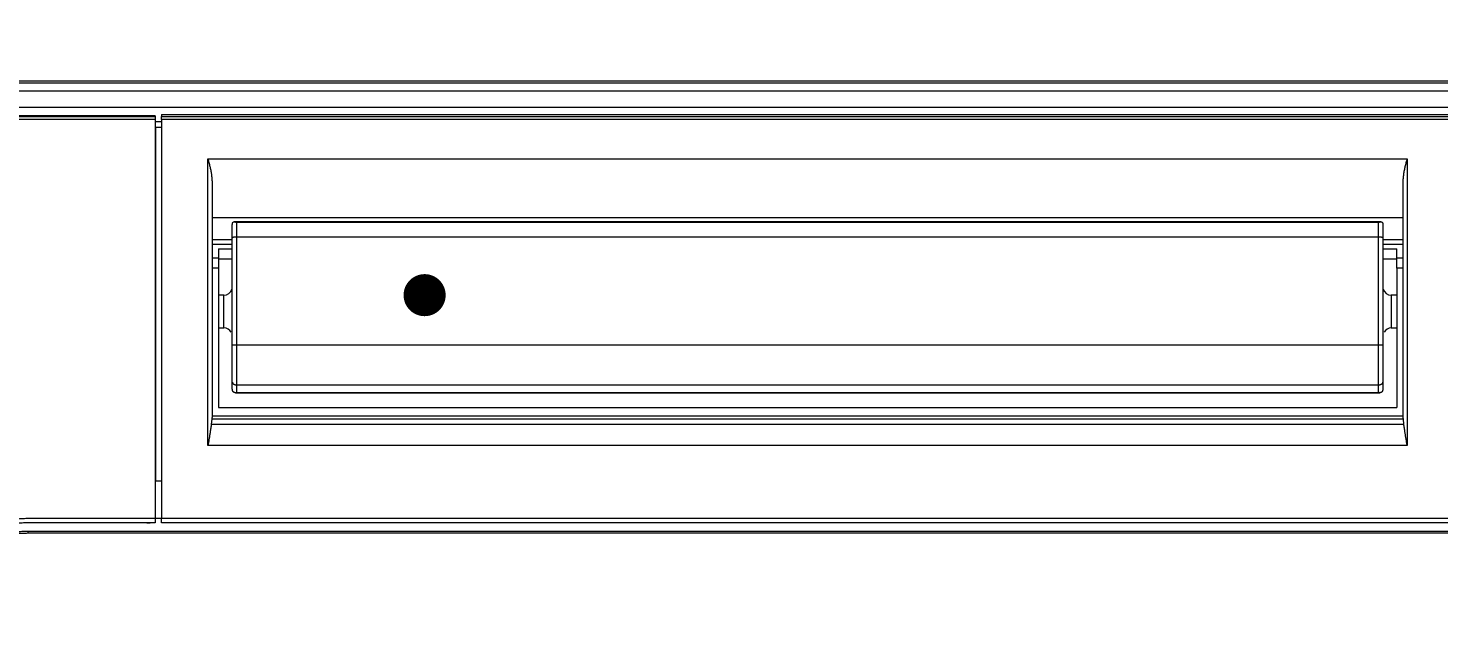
# Model space of a CAD drawing. Header units: metres. Extents: x -101133.8 to -101066.7, y -24899.3 to -24824.7.
# Drawn here: x -101102.9863 to -101102.6511, y -24837.0368 to -24836.8948 of the extents above; entities that cross this region are included whole.
import ezdxf

# ---------------------------------------------------------------- set-up
doc = ezdxf.new("R2010")
doc.units = ezdxf.units.M
doc.header["$LTSCALE"] = 0.2
doc.header["$PDSIZE"] = -5
doc.layers.add('CMT-COTATION DIVERS', color=1, linetype='Continuous')
doc.layers.add('CMT-CVC-MATERIEL', color=30, linetype='Continuous')
doc.styles.get("Standard").update_dxf_attribs({"font": 'arial.ttf'})
doc.dimstyles.get("Standard").update_dxf_attribs({"dimtxt": 0.18, "dimasz": 0.18, "dimexe": 0.18, "dimexo": 0.0625, "dimgap": 0.09, "dimtad": 0, "dimtih": 1, "dimtoh": 1, "dimdec": 4, "dimzin": 0, "dimdsep": 46, "dimtxsty": 'Standard', "dimcen": 0.09, "dimadec": 0, "dimazin": 0, "dimtfac": 1, "dimtdec": 4, "dimtofl": 0, "dimtmove": 0, "dimatfit": 3, "dimfxl": 1, "dimtolj": 1, "dimtzin": 0, "dimarcsym": 0})

# ---------------------------------------------------------------- blocks, each defined once
blk = doc.blocks.new('Cassette 600x600')
at = {"linetype": 'Continuous', "lineweight": 13}
for p, q in [((-19979.9, 413.01), (-19979.9, 549.89)), ((-19979.18, 549.89), (-19979.18, 413.01)), ((-19979.03, 413.01), (-19979.03, 551.21)), ((-19976.97, 551.21), (-19976.97, -35.19)), ((-19973.14, -35.19), (-19973.14, 551.21)), ((-19971.13, 551.21), (-19971.13, -35.19)), ((-19970.73, 551.21), (-19970.73, -35.19)), ((-20078.23, 443.21), (-20077.73, 443.21)), ((-20078.23, 72.81), (-20078.23, 443.21)), ((-20077.73, 443.21), (-20077.73, 72.81)), ((-20075.73, 422.21), (-20075.73, 443.21)), ((-20074.73, 413.01), (-20074.73, 443.21)), ((-20075.73, 413.01), (-20075.73, 422.21)), ((-20075.73, 415.01), (-20075.73, 414.23)), ((-20074.73, 413.01), (-20075.73, 413.01)), ((-19979.9, 413.01), (-20074.73, 413.01)), ((-20074.73, 411.51), (-20074.73, 413.01)), ((-20065.73, 412.91), (-19981.73, 412.91)), ((-20065.73, 412.91), (-20065.73, 411.51)), ((-19981.73, 413.01), (-19981.73, 412.91)), ((-19981.73, 412.91), (-19981.73, 411.51)), ((-19980.43, 411.51), (-19980.43, 413.01)), ((-19979.18, 413.01), (-19979.9, 413.01)), ((-19979.03, 413.01), (-19979.18, 413.01)), ((-20075.73, 411.51), (-20074.73, 411.51)), ((-20075.73, 104.51), (-20075.73, 411.51)), ((-20074.73, 104.51), (-20074.73, 411.51)), ((-19979.9, 411.51), (-20074.73, 411.51)), ((-19979.9, 104.51), (-19979.9, 411.51)), ((-19979.9, 411.51), (-19979.18, 411.51)), ((-19979.18, 411.51), (-19979.18, 104.51)), ((-19978.72, 411.51), (-19979.18, 411.51)), ((-19978.72, 411.51), (-19978.72, 104.51)), ((-20057.38, 400.51), (-19989.24, 400.51)), ((-20057.38, 115.51), (-20057.38, 400.51)), ((-20052.26, 399.7), (-20052.26, 116.31)), ((-20051.11, 399.59), (-20052.26, 399.7)), ((-20051.11, 116.42), (-20051.11, 399.59)), ((-19994.83, 399.51), (-20050.47, 399.51)), ((-20050.33, 399.51), (-20050.33, 116.51)), ((-20015.19, 398.01), (-20015.19, 399.51)), ((-20012.73, 399.51), (-20012.73, 398.01)), ((-20009.63, 394.71), (-20009.63, 399.51)), ((-20008.47, 394.71), (-20008.47, 399.51)), ((-20003.29, 116.51), (-20003.29, 399.51)), ((-19989.24, 400.51), (-19989.24, 115.51)), ((-20015.19, 398.01), (-20048.33, 398.01)), ((-20048.33, 398.01), (-20048.33, 118.01)), ((-20029.43, 398.01), (-20029.43, 396.71)), ((-20029.43, 396.71), (-20021.63, 396.71)), ((-20021.63, 396.71), (-20021.63, 398.01)), ((-20012.73, 398.01), (-20015.19, 398.01)), ((-20013.03, 398.01), (-20013.03, 394.71)), ((-20010.61, 398.01), (-20012.73, 398.01)), ((-20010.61, 398.01), (-20010.61, 394.71)), ((-20044.82, 393.97), (-20044.82, 122.04)), ((-20042.93, 393.71), (-20044.78, 393.71)), ((-20044.78, 393.71), (-20044.78, 122.31)), ((-20044.11, 394.7), (-20043.93, 394.71)), ((-20043.93, 394.71), (-20042.33, 394.71)), ((-20042.93, 393.71), (-20042.93, 122.31)), ((-20033.43, 393.71), (-20042.93, 393.71)), ((-20042.33, 394.71), (-20033.4, 394.71)), ((-20033.43, 393.71), (-20033.43, 122.31)), ((-20007.73, 393.71), (-20033.43, 393.71)), ((-20033.4, 394.71), (-20008.02, 394.71)), ((-20008.02, 394.71), (-20004.88, 394.71)), ((-20007.73, 393.71), (-20007.73, 122.31)), ((-20004.35, 393.71), (-20007.73, 393.71)), ((-20004.88, 394.71), (-20004.66, 394.69)), ((-20004.35, 122.31), (-20004.35, 393.71)), ((-20004.19, 121.78), (-20004.19, 394.23)), ((-20044.78, 122.31), (-20042.93, 122.31)), ((-20043.93, 121.31), (-20044.11, 121.31)), ((-20042.33, 121.31), (-20043.93, 121.31)), ((-20042.93, 122.31), (-20033.43, 122.31)), ((-20033.4, 121.31), (-20042.33, 121.31)), ((-20033.43, 122.31), (-20007.73, 122.31)), ((-20008.02, 121.31), (-20033.4, 121.31)), ((-20013.03, 121.31), (-20013.03, 118.01)), ((-20010.61, 121.31), (-20010.61, 118.01)), ((-20009.63, 116.51), (-20009.63, 121.31)), ((-20008.47, 116.51), (-20008.47, 121.31)), ((-20004.88, 121.31), (-20008.02, 121.31)), ((-20007.73, 122.31), (-20004.35, 122.31)), ((-20004.66, 121.32), (-20004.88, 121.31)), ((-20015.19, 118.01), (-20048.33, 118.01)), ((-20029.43, 119.31), (-20029.43, 118.01)), ((-20021.63, 119.31), (-20029.43, 119.31)), ((-20021.63, 118.01), (-20021.63, 119.31)), ((-20015.19, 118.01), (-20012.73, 118.01)), ((-20015.19, 116.51), (-20015.19, 118.01)), ((-20012.73, 118.01), (-20012.73, 116.51)), ((-20012.73, 118.01), (-20010.61, 118.01)), ((-19989.24, 115.51), (-20057.38, 115.51)), ((-20052.26, 116.31), (-20051.11, 116.42)), ((-20050.47, 116.51), (-19994.83, 116.51))]:
    blk.add_line(p, q, dxfattribs=at)
at = {"linetype": 'Continuous', "const_width": 5}
blk.add_lwpolyline([(-20024.13, 349.01, 1), (-20019.13, 349.01, 1)], format="xyb", close=True, dxfattribs=at)
at = {"linetype": 'Continuous', "lineweight": 13}
for centre, radius, start, end in [((-20031.43, 396.71), 2, 300.8445, 0), ((-20019.63, 396.71), 2, 180, 253.2061), ((-20026.04, 393.95), 7.4, 174.1787, 181.9347), ((-20025.17, 122.06), 8.27, 178.2687, 185.2085), ((-20031.43, 119.31), 2, 0, 59.2042), ((-20019.63, 119.31), 2, 106.6773, 180)]:
    blk.add_arc(centre, radius, start, end, dxfattribs=at)
for points, knots in [([(-20074.73, 443.21), (-20074.74, 443.6), (-20074.76, 444), (-20074.77, 444.4), (-20074.79, 444.8), (-20074.81, 445.21), (-20074.83, 445.6), (-20074.85, 446), (-20074.88, 446.39), (-20074.92, 446.8), (-20074.95, 447.2), (-20075, 447.61), (-20075.05, 447.99), (-20075.1, 448.36), (-20075.15, 448.7), (-20075.22, 449.05), (-20075.28, 449.4), (-20075.35, 449.76), (-20075.43, 450.11), (-20075.51, 450.46), (-20075.6, 450.8), (-20075.7, 451.15), (-20075.8, 451.5), (-20075.91, 451.86), (-20076.02, 452.18), (-20076.13, 452.51), (-20076.24, 452.81), (-20076.36, 453.12), (-20076.48, 453.42), (-20076.6, 453.73), (-20076.74, 454.03), (-20076.88, 454.33), (-20077.02, 454.63), (-20077.17, 454.92), (-20077.33, 455.22), (-20077.49, 455.51), (-20077.66, 455.79), (-20077.82, 456.06), (-20077.99, 456.32), (-20078.17, 456.58), (-20078.34, 456.84), (-20078.53, 457.1), (-20078.72, 457.34), (-20078.92, 457.59), (-20079.12, 457.84), (-20079.33, 458.07), (-20079.53, 458.31), (-20079.75, 458.54), (-20079.97, 458.76), (-20080.2, 458.99), (-20080.43, 459.2), (-20080.66, 459.41), (-20080.9, 459.62), (-20081.14, 459.82), (-20081.39, 460.01), (-20081.64, 460.21), (-20081.9, 460.39), (-20082.15, 460.57), (-20082.41, 460.75), (-20082.67, 460.91), (-20082.95, 461.08), (-20083.23, 461.24), (-20083.52, 461.41), (-20083.81, 461.56), (-20084.11, 461.72), (-20084.4, 461.86), (-20084.71, 461.99), (-20085.01, 462.13), (-20085.31, 462.26), (-20085.62, 462.38), (-20085.92, 462.5), (-20086.22, 462.61), (-20086.55, 462.72), (-20086.88, 462.83), (-20087.23, 462.94), (-20087.58, 463.03), (-20087.93, 463.13), (-20088.28, 463.22), (-20088.63, 463.3), (-20088.98, 463.38), (-20089.33, 463.45), (-20089.68, 463.52), (-20090.03, 463.58), (-20090.37, 463.64), (-20090.75, 463.69), (-20091.12, 463.74), (-20091.53, 463.78), (-20091.94, 463.82), (-20092.34, 463.85), (-20092.73, 463.88), (-20093.13, 463.91), (-20093.53, 463.93), (-20093.93, 463.95), (-20094.33, 463.96), (-20094.73, 463.98), (-20095.13, 463.99), (-20095.53, 464.01)], [0, 0, 0, 0, 1, 1, 1, 2, 2, 2, 3, 3, 3, 4, 4, 4, 5, 5, 5, 6, 6, 6, 7, 7, 7, 8, 8, 8, 9, 9, 9, 10, 10, 10, 11, 11, 11, 12, 12, 12, 13, 13, 13, 14, 14, 14, 15, 15, 15, 16, 16, 16, 17, 17, 17, 18, 18, 18, 19, 19, 19, 20, 20, 20, 21, 21, 21, 22, 22, 22, 23, 23, 23, 24, 24, 24, 25, 25, 25, 26, 26, 26, 27, 27, 27, 28, 28, 28, 29, 29, 29, 30, 30, 30, 31, 31, 31, 32, 32, 32, 32]), ([(-20075.73, 443.21), (-20075.74, 443.59), (-20075.76, 443.97), (-20075.77, 444.36), (-20075.79, 444.74), (-20075.8, 445.13), (-20075.82, 445.51), (-20075.85, 445.89), (-20075.87, 446.28), (-20075.91, 446.66), (-20075.94, 447.04), (-20075.98, 447.42), (-20076.03, 447.81), (-20076.08, 448.19), (-20076.15, 448.58), (-20076.22, 448.98), (-20076.29, 449.37), (-20076.38, 449.76), (-20076.47, 450.14), (-20076.56, 450.51), (-20076.66, 450.88), (-20076.78, 451.28), (-20076.9, 451.68), (-20077.05, 452.1), (-20077.15, 452.4), (-20077.24, 452.64), (-20077.31, 452.81), (-20077.38, 452.99), (-20077.46, 453.17), (-20077.54, 453.37), (-20077.63, 453.57), (-20077.72, 453.76), (-20077.8, 453.95), (-20077.9, 454.14), (-20077.99, 454.32), (-20078.08, 454.51), (-20078.19, 454.7), (-20078.29, 454.88), (-20078.39, 455.07), (-20078.5, 455.25), (-20078.62, 455.44), (-20078.73, 455.62), (-20078.85, 455.8), (-20078.97, 455.98), (-20079.09, 456.16), (-20079.21, 456.33), (-20079.34, 456.51), (-20079.47, 456.68), (-20079.6, 456.85), (-20079.73, 457.01), (-20079.87, 457.17), (-20080, 457.33), (-20080.14, 457.49), (-20080.28, 457.64), (-20080.43, 457.8), (-20080.57, 457.95), (-20080.72, 458.1), (-20080.87, 458.24), (-20081.02, 458.39), (-20081.17, 458.53), (-20081.34, 458.67), (-20081.5, 458.81), (-20081.66, 458.95), (-20081.83, 459.09), (-20082, 459.22), (-20082.18, 459.36), (-20082.35, 459.48), (-20082.53, 459.61), (-20082.71, 459.74), (-20082.89, 459.86), (-20083.06, 459.97), (-20083.24, 460.08), (-20083.44, 460.2), (-20083.63, 460.32), (-20083.86, 460.45), (-20084.07, 460.57), (-20084.29, 460.69), (-20084.51, 460.8), (-20084.73, 460.9), (-20084.95, 461.01), (-20085.17, 461.11), (-20085.4, 461.21), (-20085.62, 461.31), (-20085.85, 461.4), (-20086.08, 461.49), (-20086.31, 461.58), (-20086.55, 461.66), (-20086.79, 461.74), (-20087.03, 461.82), (-20087.27, 461.9), (-20087.51, 461.97), (-20087.76, 462.04), (-20088, 462.11), (-20088.24, 462.17), (-20088.49, 462.23), (-20088.72, 462.29), (-20088.98, 462.35), (-20089.24, 462.41), (-20089.51, 462.46), (-20089.78, 462.52), (-20090.05, 462.57), (-20090.32, 462.61), (-20090.59, 462.65), (-20090.86, 462.7), (-20091.13, 462.73), (-20091.4, 462.77), (-20091.67, 462.8), (-20091.94, 462.83), (-20092.22, 462.85), (-20092.49, 462.88), (-20092.77, 462.9), (-20093.04, 462.92), (-20093.32, 462.93), (-20093.59, 462.95), (-20093.87, 462.96), (-20094.15, 462.97), (-20094.42, 462.98), (-20094.7, 462.98), (-20094.98, 462.99), (-20095.25, 463), (-20095.53, 463.01)], [0, 0, 0, 0, 1, 1, 1, 2, 2, 2, 3, 3, 3, 4, 4, 4, 5, 5, 5, 6, 6, 6, 7, 7, 7, 8, 8, 8, 9, 9, 9, 10, 10, 10, 11, 11, 11, 12, 12, 12, 13, 13, 13, 14, 14, 14, 15, 15, 15, 16, 16, 16, 17, 17, 17, 18, 18, 18, 19, 19, 19, 20, 20, 20, 21, 21, 21, 22, 22, 22, 23, 23, 23, 24, 24, 24, 25, 25, 25, 26, 26, 26, 27, 27, 27, 28, 28, 28, 29, 29, 29, 30, 30, 30, 31, 31, 31, 32, 32, 32, 33, 33, 33, 34, 34, 34, 35, 35, 35, 36, 36, 36, 37, 37, 37, 38, 38, 38, 39, 39, 39, 40, 40, 40, 40]), ([(-20095.53, 461.01), (-20095.21, 461), (-20094.88, 461), (-20094.56, 460.99), (-20094.23, 460.98), (-20093.91, 460.97), (-20093.59, 460.95), (-20093.26, 460.93), (-20092.94, 460.91), (-20092.62, 460.88), (-20092.29, 460.85), (-20091.97, 460.82), (-20091.65, 460.78), (-20091.32, 460.74), (-20090.99, 460.69), (-20090.67, 460.64), (-20090.34, 460.58), (-20090.01, 460.52), (-20089.69, 460.46), (-20089.37, 460.39), (-20089.06, 460.32), (-20088.72, 460.23), (-20088.39, 460.14), (-20088.03, 460.04), (-20087.77, 459.96), (-20087.55, 459.89), (-20087.4, 459.84), (-20087.24, 459.78), (-20087.07, 459.72), (-20086.89, 459.66), (-20086.71, 459.59), (-20086.54, 459.52), (-20086.37, 459.45), (-20086.2, 459.37), (-20086.03, 459.3), (-20085.86, 459.22), (-20085.69, 459.14), (-20085.52, 459.06), (-20085.34, 458.98), (-20085.17, 458.89), (-20085, 458.8), (-20084.84, 458.71), (-20084.67, 458.61), (-20084.51, 458.52), (-20084.35, 458.42), (-20084.18, 458.31), (-20084.02, 458.21), (-20083.86, 458.11), (-20083.71, 458), (-20083.55, 457.89), (-20083.4, 457.78), (-20083.25, 457.66), (-20083.11, 457.55), (-20082.96, 457.43), (-20082.82, 457.31), (-20082.67, 457.18), (-20082.53, 457.06), (-20082.39, 456.93), (-20082.26, 456.8), (-20082.12, 456.67), (-20081.99, 456.53), (-20081.86, 456.4), (-20081.72, 456.25), (-20081.59, 456.11), (-20081.46, 455.96), (-20081.34, 455.81), (-20081.21, 455.66), (-20081.09, 455.51), (-20080.97, 455.35), (-20080.86, 455.19), (-20080.74, 455.04), (-20080.63, 454.88), (-20080.52, 454.71), (-20080.41, 454.54), (-20080.3, 454.36), (-20080.2, 454.19), (-20080.09, 454.01), (-20079.99, 453.83), (-20079.89, 453.64), (-20079.79, 453.46), (-20079.7, 453.28), (-20079.61, 453.09), (-20079.52, 452.91), (-20079.44, 452.72), (-20079.35, 452.53), (-20079.27, 452.33), (-20079.19, 452.14), (-20079.12, 451.94), (-20079.04, 451.74), (-20078.97, 451.53), (-20078.9, 451.34), (-20078.83, 451.14), (-20078.77, 450.94), (-20078.7, 450.73), (-20078.64, 450.51), (-20078.57, 450.28), (-20078.53, 450.12), (-20078.5, 450.01), (-20078.48, 449.93), (-20078.46, 449.84), (-20078.44, 449.75), (-20078.42, 449.66), (-20078.39, 449.57), (-20078.37, 449.47), (-20078.35, 449.38), (-20078.33, 449.29), (-20078.31, 449.2), (-20078.29, 449.12), (-20078.27, 449.01), (-20078.21, 448.73), (-20078.13, 448.3), (-20078.07, 447.9), (-20078, 447.49), (-20077.96, 447.13), (-20077.91, 446.77), (-20077.87, 446.4), (-20077.84, 446.04), (-20077.81, 445.63), (-20077.78, 445.23), (-20077.76, 444.79), (-20077.75, 444.5), (-20077.75, 444.37), (-20077.75, 444.28), (-20077.74, 444.18), (-20077.74, 444.07), (-20077.74, 443.96), (-20077.74, 443.85), (-20077.74, 443.74), (-20077.73, 443.64), (-20077.73, 443.53), (-20077.73, 443.42), (-20077.73, 443.31), (-20077.73, 443.21)], [0, 0, 0, 0, 1, 1, 1, 2, 2, 2, 3, 3, 3, 4, 4, 4, 5, 5, 5, 6, 6, 6, 7, 7, 7, 8, 8, 8, 9, 9, 9, 10, 10, 10, 11, 11, 11, 12, 12, 12, 13, 13, 13, 14, 14, 14, 15, 15, 15, 16, 16, 16, 17, 17, 17, 18, 18, 18, 19, 19, 19, 20, 20, 20, 21, 21, 21, 22, 22, 22, 23, 23, 23, 24, 24, 24, 25, 25, 25, 26, 26, 26, 27, 27, 27, 28, 28, 28, 29, 29, 29, 30, 30, 30, 31, 31, 31, 32, 32, 32, 33, 33, 33, 34, 34, 34, 35, 35, 35, 36, 36, 36, 37, 37, 37, 38, 38, 38, 39, 39, 39, 40, 40, 40, 41, 41, 41, 42, 42, 42, 43, 43, 43, 44, 44, 44, 44]), ([(-20078.23, 443.21), (-20078.24, 443.49), (-20078.24, 443.78), (-20078.25, 444.06), (-20078.26, 444.35), (-20078.27, 444.63), (-20078.28, 444.92), (-20078.3, 445.2), (-20078.31, 445.49), (-20078.33, 445.77), (-20078.35, 446.06), (-20078.37, 446.34), (-20078.4, 446.62), (-20078.43, 446.91), (-20078.47, 447.19), (-20078.51, 447.47), (-20078.55, 447.76), (-20078.59, 448.04), (-20078.64, 448.32), (-20078.69, 448.6), (-20078.75, 448.87), (-20078.81, 449.16), (-20078.88, 449.45), (-20078.95, 449.75), (-20079.01, 449.99), (-20079.08, 450.22), (-20079.12, 450.39), (-20079.18, 450.57), (-20079.24, 450.76), (-20079.3, 450.96), (-20079.37, 451.15), (-20079.43, 451.35), (-20079.5, 451.54), (-20079.57, 451.73), (-20079.64, 451.92), (-20079.72, 452.1), (-20079.8, 452.29), (-20079.88, 452.48), (-20079.96, 452.66), (-20080.05, 452.85), (-20080.14, 453.03), (-20080.23, 453.21), (-20080.32, 453.39), (-20080.42, 453.57), (-20080.51, 453.74), (-20080.62, 453.92), (-20080.72, 454.1), (-20080.84, 454.27), (-20080.94, 454.44), (-20081.05, 454.6), (-20081.15, 454.74), (-20081.26, 454.89), (-20081.36, 455.04), (-20081.48, 455.18), (-20081.59, 455.33), (-20081.71, 455.47), (-20081.83, 455.61), (-20081.95, 455.75), (-20082.07, 455.89), (-20082.19, 456.02), (-20082.32, 456.15), (-20082.45, 456.29), (-20082.58, 456.42), (-20082.71, 456.54), (-20082.85, 456.67), (-20082.99, 456.79), (-20083.13, 456.91), (-20083.27, 457.03), (-20083.41, 457.15), (-20083.55, 457.26), (-20083.7, 457.37), (-20083.85, 457.48), (-20084, 457.59), (-20084.15, 457.69), (-20084.3, 457.79), (-20084.45, 457.89), (-20084.6, 457.99), (-20084.76, 458.08), (-20084.92, 458.18), (-20085.07, 458.27), (-20085.23, 458.35), (-20085.4, 458.44), (-20085.56, 458.52), (-20085.72, 458.6), (-20085.88, 458.68), (-20086.05, 458.76), (-20086.22, 458.84), (-20086.38, 458.91), (-20086.55, 458.98), (-20086.72, 459.05), (-20086.89, 459.12), (-20087.06, 459.18), (-20087.24, 459.25), (-20087.4, 459.31), (-20087.56, 459.36), (-20087.71, 459.41), (-20087.92, 459.48), (-20088.17, 459.56), (-20088.52, 459.66), (-20088.84, 459.75), (-20089.17, 459.84), (-20089.47, 459.91), (-20089.78, 459.97), (-20090.09, 460.04), (-20090.41, 460.1), (-20090.73, 460.15), (-20091.04, 460.2), (-20091.36, 460.24), (-20091.68, 460.28), (-20092, 460.32), (-20092.32, 460.35), (-20092.64, 460.37), (-20092.96, 460.4), (-20093.28, 460.42), (-20093.6, 460.44), (-20093.92, 460.45), (-20094.24, 460.46), (-20094.57, 460.48), (-20094.89, 460.49), (-20095.21, 460.5), (-20095.53, 460.51)], [0, 0, 0, 0, 1, 1, 1, 2, 2, 2, 3, 3, 3, 4, 4, 4, 5, 5, 5, 6, 6, 6, 7, 7, 7, 8, 8, 8, 9, 9, 9, 10, 10, 10, 11, 11, 11, 12, 12, 12, 13, 13, 13, 14, 14, 14, 15, 15, 15, 16, 16, 16, 17, 17, 17, 18, 18, 18, 19, 19, 19, 20, 20, 20, 21, 21, 21, 22, 22, 22, 23, 23, 23, 24, 24, 24, 25, 25, 25, 26, 26, 26, 27, 27, 27, 28, 28, 28, 29, 29, 29, 30, 30, 30, 31, 31, 31, 32, 32, 32, 33, 33, 33, 34, 34, 34, 35, 35, 35, 36, 36, 36, 37, 37, 37, 38, 38, 38, 39, 39, 39, 40, 40, 40, 40]), ([(-20052.26, 399.7), (-20052.42, 399.72), (-20052.58, 399.74), (-20052.74, 399.76), (-20052.9, 399.79), (-20053.06, 399.81), (-20053.23, 399.83), (-20053.39, 399.85), (-20053.56, 399.88), (-20053.72, 399.9), (-20053.87, 399.92), (-20054, 399.94), (-20054.2, 399.97), (-20054.42, 400), (-20054.71, 400.05), (-20054.99, 400.09), (-20055.26, 400.14), (-20055.52, 400.18), (-20055.77, 400.22), (-20056.03, 400.27), (-20056.27, 400.31), (-20056.56, 400.36), (-20056.85, 400.41), (-20057.17, 400.47), (-20057.35, 400.5), (-20057.35, 400.5), (-20057.36, 400.5), (-20057.36, 400.5), (-20057.36, 400.5), (-20057.36, 400.5), (-20057.37, 400.5), (-20057.37, 400.5), (-20057.37, 400.5), (-20057.38, 400.5), (-20057.38, 400.5), (-20057.38, 400.5), (-20057.38, 400.51)], [0, 0, 0, 0, 1, 1, 1, 2, 2, 2, 3, 3, 3, 4, 4, 4, 5, 5, 5, 6, 6, 6, 7, 7, 7, 8, 8, 8, 9, 9, 9, 10, 10, 10, 11, 11, 11, 12, 12, 12, 12]), ([(-20050.47, 399.51), (-20050.49, 399.51), (-20050.51, 399.51), (-20050.52, 399.51), (-20050.54, 399.51), (-20050.56, 399.51), (-20050.57, 399.52), (-20050.59, 399.52), (-20050.61, 399.52), (-20050.63, 399.52), (-20050.65, 399.53), (-20050.67, 399.53), (-20050.69, 399.53), (-20050.71, 399.54), (-20050.73, 399.54), (-20050.75, 399.54), (-20050.77, 399.55), (-20050.79, 399.55), (-20050.81, 399.56), (-20050.84, 399.56), (-20050.86, 399.56), (-20050.89, 399.57), (-20050.91, 399.57), (-20050.94, 399.58), (-20050.96, 399.58), (-20050.97, 399.58), (-20050.98, 399.58), (-20051, 399.58), (-20051.01, 399.58), (-20051.02, 399.58), (-20051.03, 399.59), (-20051.05, 399.59), (-20051.06, 399.59), (-20051.07, 399.59), (-20051.08, 399.59), (-20051.09, 399.59), (-20051.11, 399.59)], [0, 0, 0, 0, 1, 1, 1, 2, 2, 2, 3, 3, 3, 4, 4, 4, 5, 5, 5, 6, 6, 6, 7, 7, 7, 8, 8, 8, 9, 9, 9, 10, 10, 10, 11, 11, 11, 12, 12, 12, 12]), ([(-19989.24, 400.51), (-19989.25, 400.5), (-19989.25, 400.5), (-19989.25, 400.5), (-19989.25, 400.5), (-19989.25, 400.5), (-19989.26, 400.5), (-19989.26, 400.5), (-19989.26, 400.5), (-19989.26, 400.5), (-19989.26, 400.5), (-19989.26, 400.5), (-19989.27, 400.5), (-19989.46, 400.45), (-19989.82, 400.35), (-19990.14, 400.27), (-19990.46, 400.19), (-19990.74, 400.12), (-19991.02, 400.05), (-19991.31, 399.98), (-19991.6, 399.91), (-19991.92, 399.85), (-19992.24, 399.79), (-19992.58, 399.73), (-19992.83, 399.69), (-19993.03, 399.66), (-19993.17, 399.65), (-19993.33, 399.63), (-19993.48, 399.61), (-19993.66, 399.6), (-19993.83, 399.58), (-19994, 399.57), (-19994.16, 399.55), (-19994.33, 399.54), (-19994.49, 399.53), (-19994.66, 399.52), (-19994.83, 399.51)], [0, 0, 0, 0, 1, 1, 1, 2, 2, 2, 3, 3, 3, 4, 4, 4, 5, 5, 5, 6, 6, 6, 7, 7, 7, 8, 8, 8, 9, 9, 9, 10, 10, 10, 11, 11, 11, 12, 12, 12, 12]), ([(-20044.78, 393.71), (-20044.78, 393.71), (-20044.78, 393.71), (-20044.78, 393.71), (-20044.78, 393.71), (-20044.78, 393.71), (-20044.78, 393.71), (-20044.78, 393.71), (-20044.78, 393.71), (-20044.78, 393.71), (-20044.78, 393.71), (-20044.78, 393.71), (-20044.78, 393.71), (-20044.78, 393.72), (-20044.78, 393.73), (-20044.79, 393.74), (-20044.79, 393.76), (-20044.79, 393.77), (-20044.79, 393.78), (-20044.8, 393.79), (-20044.8, 393.8), (-20044.8, 393.81), (-20044.8, 393.82), (-20044.81, 393.83), (-20044.81, 393.84), (-20044.81, 393.86), (-20044.81, 393.9), (-20044.82, 393.93), (-20044.82, 393.96), (-20044.82, 393.98), (-20044.82, 394.01), (-20044.82, 394.04), (-20044.81, 394.06), (-20044.81, 394.09), (-20044.8, 394.12), (-20044.8, 394.15), (-20044.79, 394.17), (-20044.79, 394.2), (-20044.78, 394.21), (-20044.77, 394.23), (-20044.77, 394.25), (-20044.76, 394.27), (-20044.75, 394.29), (-20044.74, 394.31), (-20044.73, 394.33), (-20044.72, 394.35), (-20044.71, 394.36), (-20044.69, 394.38), (-20044.68, 394.4), (-20044.67, 394.42), (-20044.66, 394.43), (-20044.65, 394.44), (-20044.64, 394.45), (-20044.63, 394.46), (-20044.62, 394.47), (-20044.6, 394.49), (-20044.59, 394.5), (-20044.58, 394.51), (-20044.56, 394.52), (-20044.55, 394.53), (-20044.54, 394.54), (-20044.52, 394.55), (-20044.52, 394.56), (-20044.51, 394.56), (-20044.5, 394.57), (-20044.48, 394.58), (-20044.47, 394.58), (-20044.46, 394.59), (-20044.45, 394.59), (-20044.44, 394.6), (-20044.43, 394.61), (-20044.42, 394.61), (-20044.4, 394.62), (-20044.39, 394.62), (-20044.38, 394.63), (-20044.37, 394.63), (-20044.36, 394.64), (-20044.34, 394.64), (-20044.33, 394.65), (-20044.32, 394.65), (-20044.31, 394.66), (-20044.29, 394.66), (-20044.28, 394.66), (-20044.27, 394.67), (-20044.25, 394.67), (-20044.24, 394.67), (-20044.23, 394.67), (-20044.22, 394.68), (-20044.2, 394.68), (-20044.19, 394.68), (-20044.18, 394.68), (-20044.17, 394.69), (-20044.16, 394.69), (-20044.14, 394.69), (-20044.13, 394.69), (-20044.12, 394.69), (-20044.11, 394.7)], [0, 0, 0, 0, 1, 1, 1, 2, 2, 2, 3, 3, 3, 4, 4, 4, 5, 5, 5, 6, 6, 6, 7, 7, 7, 8, 8, 8, 9, 9, 9, 10, 10, 10, 11, 11, 11, 12, 12, 12, 13, 13, 13, 14, 14, 14, 15, 15, 15, 16, 16, 16, 17, 17, 17, 18, 18, 18, 19, 19, 19, 20, 20, 20, 21, 21, 21, 22, 22, 22, 23, 23, 23, 24, 24, 24, 25, 25, 25, 26, 26, 26, 27, 27, 27, 28, 28, 28, 29, 29, 29, 30, 30, 30, 31, 31, 31, 32, 32, 32, 32]), ([(-20042.33, 394.71), (-20042.33, 394.71), (-20042.33, 394.7), (-20042.34, 394.7), (-20042.34, 394.7), (-20042.34, 394.7), (-20042.34, 394.7), (-20042.35, 394.7), (-20042.35, 394.7), (-20042.35, 394.7), (-20042.35, 394.7), (-20042.36, 394.7), (-20042.36, 394.7), (-20042.37, 394.7), (-20042.38, 394.7), (-20042.38, 394.7), (-20042.39, 394.7), (-20042.4, 394.7), (-20042.41, 394.7), (-20042.42, 394.69), (-20042.43, 394.69), (-20042.44, 394.69), (-20042.44, 394.69), (-20042.45, 394.68), (-20042.46, 394.68), (-20042.47, 394.68), (-20042.49, 394.67), (-20042.51, 394.66), (-20042.53, 394.65), (-20042.54, 394.64), (-20042.56, 394.63), (-20042.57, 394.62), (-20042.59, 394.61), (-20042.6, 394.59), (-20042.62, 394.58), (-20042.63, 394.57), (-20042.65, 394.55), (-20042.66, 394.54), (-20042.68, 394.52), (-20042.69, 394.51), (-20042.7, 394.49), (-20042.72, 394.47), (-20042.73, 394.45), (-20042.74, 394.43), (-20042.75, 394.41), (-20042.76, 394.39), (-20042.78, 394.37), (-20042.79, 394.35), (-20042.8, 394.33), (-20042.81, 394.31), (-20042.82, 394.29), (-20042.83, 394.26), (-20042.84, 394.24), (-20042.85, 394.21), (-20042.86, 394.19), (-20042.86, 394.17), (-20042.87, 394.14), (-20042.88, 394.11), (-20042.88, 394.09), (-20042.89, 394.06), (-20042.9, 394.04), (-20042.9, 394.01), (-20042.91, 393.98), (-20042.91, 393.96), (-20042.91, 393.93), (-20042.92, 393.9), (-20042.92, 393.87), (-20042.92, 393.85), (-20042.92, 393.82), (-20042.92, 393.79), (-20042.93, 393.76), (-20042.93, 393.73), (-20042.93, 393.71)], [0, 0, 0, 0, 1, 1, 1, 2, 2, 2, 3, 3, 3, 4, 4, 4, 5, 5, 5, 6, 6, 6, 7, 7, 7, 8, 8, 8, 9, 9, 9, 10, 10, 10, 11, 11, 11, 12, 12, 12, 13, 13, 13, 14, 14, 14, 15, 15, 15, 16, 16, 16, 17, 17, 17, 18, 18, 18, 19, 19, 19, 20, 20, 20, 21, 21, 21, 22, 22, 22, 23, 23, 23, 24, 24, 24, 24]), ([(-20008.02, 394.71), (-20008.02, 394.71), (-20008.02, 394.7), (-20008.02, 394.7), (-20008.02, 394.7), (-20008.02, 394.7), (-20008.01, 394.7), (-20008.01, 394.7), (-20008.01, 394.7), (-20008.01, 394.7), (-20008.01, 394.7), (-20008.01, 394.7), (-20008.01, 394.7), (-20008, 394.7), (-20008, 394.7), (-20007.99, 394.7), (-20007.99, 394.7), (-20007.99, 394.7), (-20007.98, 394.7), (-20007.98, 394.69), (-20007.97, 394.69), (-20007.97, 394.69), (-20007.97, 394.69), (-20007.96, 394.68), (-20007.96, 394.68), (-20007.95, 394.68), (-20007.94, 394.67), (-20007.93, 394.66), (-20007.93, 394.65), (-20007.92, 394.64), (-20007.91, 394.63), (-20007.9, 394.62), (-20007.9, 394.61), (-20007.89, 394.59), (-20007.88, 394.58), (-20007.87, 394.57), (-20007.87, 394.55), (-20007.86, 394.54), (-20007.85, 394.52), (-20007.85, 394.51), (-20007.84, 394.49), (-20007.83, 394.47), (-20007.83, 394.45), (-20007.82, 394.43), (-20007.82, 394.41), (-20007.81, 394.39), (-20007.8, 394.37), (-20007.8, 394.35), (-20007.79, 394.33), (-20007.79, 394.31), (-20007.78, 394.29), (-20007.78, 394.26), (-20007.77, 394.24), (-20007.77, 394.21), (-20007.77, 394.19), (-20007.76, 394.17), (-20007.76, 394.14), (-20007.76, 394.11), (-20007.75, 394.09), (-20007.75, 394.06), (-20007.75, 394.04), (-20007.74, 394.01), (-20007.74, 393.98), (-20007.74, 393.96), (-20007.74, 393.93), (-20007.74, 393.9), (-20007.74, 393.87), (-20007.73, 393.85), (-20007.73, 393.82), (-20007.73, 393.79), (-20007.73, 393.76), (-20007.73, 393.73), (-20007.73, 393.71)], [0, 0, 0, 0, 1, 1, 1, 2, 2, 2, 3, 3, 3, 4, 4, 4, 5, 5, 5, 6, 6, 6, 7, 7, 7, 8, 8, 8, 9, 9, 9, 10, 10, 10, 11, 11, 11, 12, 12, 12, 13, 13, 13, 14, 14, 14, 15, 15, 15, 16, 16, 16, 17, 17, 17, 18, 18, 18, 19, 19, 19, 20, 20, 20, 21, 21, 21, 22, 22, 22, 23, 23, 23, 24, 24, 24, 24]), ([(-20004.66, 394.69), (-20004.64, 394.69), (-20004.63, 394.69), (-20004.62, 394.69), (-20004.61, 394.68), (-20004.59, 394.68), (-20004.58, 394.68), (-20004.57, 394.68), (-20004.56, 394.67), (-20004.54, 394.67), (-20004.53, 394.67), (-20004.52, 394.66), (-20004.51, 394.66), (-20004.49, 394.66), (-20004.48, 394.65), (-20004.47, 394.65), (-20004.46, 394.64), (-20004.45, 394.64), (-20004.44, 394.64), (-20004.43, 394.63), (-20004.42, 394.63), (-20004.41, 394.62), (-20004.4, 394.62), (-20004.39, 394.61), (-20004.38, 394.6), (-20004.37, 394.6), (-20004.36, 394.59), (-20004.35, 394.59), (-20004.34, 394.58), (-20004.33, 394.57), (-20004.33, 394.56), (-20004.32, 394.56), (-20004.31, 394.55), (-20004.3, 394.54), (-20004.3, 394.54), (-20004.29, 394.53), (-20004.28, 394.52), (-20004.28, 394.51), (-20004.27, 394.5), (-20004.26, 394.49), (-20004.25, 394.47), (-20004.24, 394.46), (-20004.24, 394.45), (-20004.23, 394.43), (-20004.22, 394.42), (-20004.22, 394.41), (-20004.21, 394.39), (-20004.21, 394.38), (-20004.21, 394.37), (-20004.2, 394.35), (-20004.2, 394.33), (-20004.2, 394.31), (-20004.19, 394.29), (-20004.19, 394.27), (-20004.19, 394.25), (-20004.19, 394.22), (-20004.19, 394.2), (-20004.19, 394.18), (-20004.19, 394.16), (-20004.2, 394.14), (-20004.2, 394.12), (-20004.21, 394.09), (-20004.21, 394.06), (-20004.22, 394.03), (-20004.23, 394), (-20004.24, 393.97), (-20004.25, 393.94), (-20004.26, 393.91), (-20004.27, 393.88), (-20004.28, 393.85), (-20004.3, 393.82), (-20004.31, 393.78), (-20004.32, 393.76), (-20004.33, 393.76), (-20004.33, 393.75), (-20004.33, 393.75), (-20004.33, 393.74), (-20004.33, 393.74), (-20004.34, 393.74), (-20004.34, 393.73), (-20004.34, 393.73), (-20004.34, 393.72), (-20004.34, 393.72), (-20004.35, 393.71), (-20004.35, 393.71), (-20004.35, 393.71), (-20004.35, 393.71), (-20004.35, 393.71), (-20004.35, 393.71), (-20004.35, 393.71), (-20004.35, 393.71), (-20004.35, 393.71), (-20004.35, 393.71), (-20004.35, 393.71), (-20004.35, 393.71), (-20004.35, 393.71), (-20004.35, 393.71)], [0, 0, 0, 0, 1, 1, 1, 2, 2, 2, 3, 3, 3, 4, 4, 4, 5, 5, 5, 6, 6, 6, 7, 7, 7, 8, 8, 8, 9, 9, 9, 10, 10, 10, 11, 11, 11, 12, 12, 12, 13, 13, 13, 14, 14, 14, 15, 15, 15, 16, 16, 16, 17, 17, 17, 18, 18, 18, 19, 19, 19, 20, 20, 20, 21, 21, 21, 22, 22, 22, 23, 23, 23, 24, 24, 24, 25, 25, 25, 26, 26, 26, 27, 27, 27, 28, 28, 28, 29, 29, 29, 30, 30, 30, 31, 31, 31, 32, 32, 32, 32]), ([(-20044.11, 121.31), (-20044.12, 121.32), (-20044.13, 121.32), (-20044.14, 121.32), (-20044.16, 121.32), (-20044.17, 121.32), (-20044.18, 121.33), (-20044.19, 121.33), (-20044.2, 121.33), (-20044.22, 121.33), (-20044.23, 121.34), (-20044.24, 121.34), (-20044.25, 121.34), (-20044.27, 121.34), (-20044.28, 121.35), (-20044.29, 121.35), (-20044.31, 121.36), (-20044.32, 121.36), (-20044.33, 121.36), (-20044.34, 121.37), (-20044.36, 121.37), (-20044.37, 121.38), (-20044.38, 121.38), (-20044.39, 121.39), (-20044.4, 121.39), (-20044.42, 121.4), (-20044.43, 121.4), (-20044.44, 121.41), (-20044.45, 121.42), (-20044.46, 121.42), (-20044.47, 121.43), (-20044.48, 121.43), (-20044.5, 121.44), (-20044.51, 121.45), (-20044.52, 121.45), (-20044.52, 121.46), (-20044.54, 121.47), (-20044.55, 121.48), (-20044.56, 121.49), (-20044.58, 121.5), (-20044.59, 121.51), (-20044.6, 121.52), (-20044.62, 121.54), (-20044.63, 121.55), (-20044.64, 121.56), (-20044.65, 121.57), (-20044.66, 121.58), (-20044.67, 121.59), (-20044.68, 121.61), (-20044.69, 121.63), (-20044.71, 121.65), (-20044.72, 121.66), (-20044.73, 121.68), (-20044.74, 121.7), (-20044.75, 121.72), (-20044.76, 121.74), (-20044.77, 121.76), (-20044.77, 121.78), (-20044.78, 121.8), (-20044.79, 121.81), (-20044.79, 121.84), (-20044.8, 121.86), (-20044.8, 121.89), (-20044.81, 121.92), (-20044.81, 121.95), (-20044.82, 121.97), (-20044.82, 122), (-20044.82, 122.03), (-20044.82, 122.05), (-20044.82, 122.08), (-20044.81, 122.11), (-20044.81, 122.15), (-20044.81, 122.17), (-20044.81, 122.18), (-20044.8, 122.19), (-20044.8, 122.2), (-20044.8, 122.21), (-20044.8, 122.22), (-20044.79, 122.23), (-20044.79, 122.25), (-20044.79, 122.26), (-20044.79, 122.27), (-20044.78, 122.28), (-20044.78, 122.29), (-20044.78, 122.3), (-20044.78, 122.3), (-20044.78, 122.3), (-20044.78, 122.3), (-20044.78, 122.3), (-20044.78, 122.3), (-20044.78, 122.3), (-20044.78, 122.3), (-20044.78, 122.3), (-20044.78, 122.3), (-20044.78, 122.3), (-20044.78, 122.3), (-20044.78, 122.31)], [0, 0, 0, 0, 1, 1, 1, 2, 2, 2, 3, 3, 3, 4, 4, 4, 5, 5, 5, 6, 6, 6, 7, 7, 7, 8, 8, 8, 9, 9, 9, 10, 10, 10, 11, 11, 11, 12, 12, 12, 13, 13, 13, 14, 14, 14, 15, 15, 15, 16, 16, 16, 17, 17, 17, 18, 18, 18, 19, 19, 19, 20, 20, 20, 21, 21, 21, 22, 22, 22, 23, 23, 23, 24, 24, 24, 25, 25, 25, 26, 26, 26, 27, 27, 27, 28, 28, 28, 29, 29, 29, 30, 30, 30, 31, 31, 31, 32, 32, 32, 32]), ([(-20042.93, 122.31), (-20042.93, 122.28), (-20042.93, 122.25), (-20042.92, 122.22), (-20042.92, 122.19), (-20042.92, 122.16), (-20042.92, 122.14), (-20042.92, 122.11), (-20042.91, 122.08), (-20042.91, 122.05), (-20042.91, 122.03), (-20042.9, 122), (-20042.9, 121.97), (-20042.89, 121.95), (-20042.88, 121.92), (-20042.88, 121.9), (-20042.87, 121.87), (-20042.86, 121.85), (-20042.86, 121.82), (-20042.85, 121.8), (-20042.84, 121.77), (-20042.83, 121.75), (-20042.82, 121.73), (-20042.81, 121.7), (-20042.8, 121.68), (-20042.79, 121.66), (-20042.78, 121.64), (-20042.76, 121.62), (-20042.75, 121.6), (-20042.74, 121.58), (-20042.73, 121.56), (-20042.72, 121.54), (-20042.7, 121.52), (-20042.69, 121.5), (-20042.68, 121.49), (-20042.66, 121.47), (-20042.65, 121.46), (-20042.63, 121.44), (-20042.62, 121.43), (-20042.6, 121.42), (-20042.59, 121.4), (-20042.57, 121.39), (-20042.56, 121.38), (-20042.54, 121.37), (-20042.53, 121.36), (-20042.51, 121.35), (-20042.49, 121.34), (-20042.47, 121.33), (-20042.46, 121.33), (-20042.45, 121.33), (-20042.44, 121.32), (-20042.44, 121.32), (-20042.43, 121.32), (-20042.42, 121.32), (-20042.41, 121.31), (-20042.4, 121.31), (-20042.39, 121.31), (-20042.38, 121.31), (-20042.38, 121.31), (-20042.37, 121.31), (-20042.36, 121.31), (-20042.36, 121.31), (-20042.35, 121.31), (-20042.35, 121.31), (-20042.35, 121.31), (-20042.35, 121.31), (-20042.34, 121.31), (-20042.34, 121.31), (-20042.34, 121.31), (-20042.34, 121.31), (-20042.33, 121.31), (-20042.33, 121.31), (-20042.33, 121.31)], [0, 0, 0, 0, 1, 1, 1, 2, 2, 2, 3, 3, 3, 4, 4, 4, 5, 5, 5, 6, 6, 6, 7, 7, 7, 8, 8, 8, 9, 9, 9, 10, 10, 10, 11, 11, 11, 12, 12, 12, 13, 13, 13, 14, 14, 14, 15, 15, 15, 16, 16, 16, 17, 17, 17, 18, 18, 18, 19, 19, 19, 20, 20, 20, 21, 21, 21, 22, 22, 22, 23, 23, 23, 24, 24, 24, 24]), ([(-20007.73, 122.31), (-20007.73, 122.28), (-20007.73, 122.25), (-20007.73, 122.22), (-20007.73, 122.19), (-20007.73, 122.16), (-20007.74, 122.14), (-20007.74, 122.11), (-20007.74, 122.08), (-20007.74, 122.05), (-20007.74, 122.03), (-20007.74, 122), (-20007.75, 121.97), (-20007.75, 121.95), (-20007.75, 121.92), (-20007.76, 121.9), (-20007.76, 121.87), (-20007.76, 121.85), (-20007.77, 121.82), (-20007.77, 121.8), (-20007.77, 121.77), (-20007.78, 121.75), (-20007.78, 121.73), (-20007.79, 121.7), (-20007.79, 121.68), (-20007.8, 121.66), (-20007.8, 121.64), (-20007.81, 121.62), (-20007.82, 121.6), (-20007.82, 121.58), (-20007.83, 121.56), (-20007.83, 121.54), (-20007.84, 121.52), (-20007.85, 121.5), (-20007.85, 121.49), (-20007.86, 121.47), (-20007.87, 121.46), (-20007.87, 121.44), (-20007.88, 121.43), (-20007.89, 121.42), (-20007.9, 121.4), (-20007.9, 121.39), (-20007.91, 121.38), (-20007.92, 121.37), (-20007.93, 121.36), (-20007.93, 121.35), (-20007.94, 121.34), (-20007.95, 121.33), (-20007.96, 121.33), (-20007.96, 121.33), (-20007.97, 121.32), (-20007.97, 121.32), (-20007.97, 121.32), (-20007.98, 121.32), (-20007.98, 121.31), (-20007.99, 121.31), (-20007.99, 121.31), (-20007.99, 121.31), (-20008, 121.31), (-20008, 121.31), (-20008.01, 121.31), (-20008.01, 121.31), (-20008.01, 121.31), (-20008.01, 121.31), (-20008.01, 121.31), (-20008.01, 121.31), (-20008.01, 121.31), (-20008.02, 121.31), (-20008.02, 121.31), (-20008.02, 121.31), (-20008.02, 121.31), (-20008.02, 121.31), (-20008.02, 121.31)], [0, 0, 0, 0, 1, 1, 1, 2, 2, 2, 3, 3, 3, 4, 4, 4, 5, 5, 5, 6, 6, 6, 7, 7, 7, 8, 8, 8, 9, 9, 9, 10, 10, 10, 11, 11, 11, 12, 12, 12, 13, 13, 13, 14, 14, 14, 15, 15, 15, 16, 16, 16, 17, 17, 17, 18, 18, 18, 19, 19, 19, 20, 20, 20, 21, 21, 21, 22, 22, 22, 23, 23, 23, 24, 24, 24, 24]), ([(-20004.35, 122.31), (-20004.35, 122.3), (-20004.35, 122.3), (-20004.35, 122.3), (-20004.35, 122.3), (-20004.35, 122.3), (-20004.35, 122.3), (-20004.35, 122.3), (-20004.35, 122.3), (-20004.35, 122.3), (-20004.35, 122.3), (-20004.35, 122.3), (-20004.35, 122.3), (-20004.35, 122.3), (-20004.34, 122.29), (-20004.34, 122.29), (-20004.34, 122.28), (-20004.34, 122.28), (-20004.34, 122.27), (-20004.33, 122.27), (-20004.33, 122.27), (-20004.33, 122.26), (-20004.33, 122.26), (-20004.33, 122.25), (-20004.32, 122.25), (-20004.31, 122.23), (-20004.3, 122.19), (-20004.28, 122.16), (-20004.27, 122.13), (-20004.26, 122.1), (-20004.25, 122.07), (-20004.24, 122.04), (-20004.23, 122.01), (-20004.22, 121.98), (-20004.21, 121.95), (-20004.21, 121.92), (-20004.2, 121.89), (-20004.2, 121.87), (-20004.19, 121.85), (-20004.19, 121.83), (-20004.19, 121.81), (-20004.19, 121.79), (-20004.19, 121.76), (-20004.19, 121.74), (-20004.19, 121.72), (-20004.2, 121.7), (-20004.2, 121.68), (-20004.2, 121.66), (-20004.21, 121.64), (-20004.21, 121.63), (-20004.21, 121.62), (-20004.22, 121.6), (-20004.22, 121.59), (-20004.23, 121.58), (-20004.24, 121.56), (-20004.24, 121.55), (-20004.25, 121.54), (-20004.26, 121.53), (-20004.27, 121.51), (-20004.28, 121.5), (-20004.28, 121.49), (-20004.29, 121.48), (-20004.3, 121.47), (-20004.3, 121.47), (-20004.31, 121.46), (-20004.32, 121.45), (-20004.33, 121.45), (-20004.33, 121.44), (-20004.34, 121.43), (-20004.35, 121.43), (-20004.36, 121.42), (-20004.37, 121.41), (-20004.38, 121.41), (-20004.39, 121.4), (-20004.4, 121.4), (-20004.41, 121.39), (-20004.42, 121.38), (-20004.43, 121.38), (-20004.44, 121.37), (-20004.45, 121.37), (-20004.46, 121.37), (-20004.47, 121.36), (-20004.48, 121.36), (-20004.49, 121.35), (-20004.51, 121.35), (-20004.52, 121.35), (-20004.53, 121.34), (-20004.54, 121.34), (-20004.56, 121.34), (-20004.57, 121.33), (-20004.58, 121.33), (-20004.59, 121.33), (-20004.61, 121.33), (-20004.62, 121.33), (-20004.63, 121.32), (-20004.64, 121.32), (-20004.66, 121.32)], [0, 0, 0, 0, 1, 1, 1, 2, 2, 2, 3, 3, 3, 4, 4, 4, 5, 5, 5, 6, 6, 6, 7, 7, 7, 8, 8, 8, 9, 9, 9, 10, 10, 10, 11, 11, 11, 12, 12, 12, 13, 13, 13, 14, 14, 14, 15, 15, 15, 16, 16, 16, 17, 17, 17, 18, 18, 18, 19, 19, 19, 20, 20, 20, 21, 21, 21, 22, 22, 22, 23, 23, 23, 24, 24, 24, 25, 25, 25, 26, 26, 26, 27, 27, 27, 28, 28, 28, 29, 29, 29, 30, 30, 30, 31, 31, 31, 32, 32, 32, 32]), ([(-20057.38, 115.51), (-20057.38, 115.51), (-20057.38, 115.51), (-20057.38, 115.51), (-20057.37, 115.51), (-20057.37, 115.51), (-20057.37, 115.51), (-20057.36, 115.51), (-20057.36, 115.51), (-20057.36, 115.51), (-20057.36, 115.51), (-20057.35, 115.51), (-20057.35, 115.51), (-20057.17, 115.54), (-20056.85, 115.6), (-20056.56, 115.65), (-20056.27, 115.7), (-20056.03, 115.74), (-20055.77, 115.79), (-20055.52, 115.83), (-20055.26, 115.87), (-20054.99, 115.92), (-20054.71, 115.96), (-20054.42, 116.01), (-20054.2, 116.04), (-20054, 116.07), (-20053.87, 116.09), (-20053.72, 116.11), (-20053.56, 116.13), (-20053.39, 116.16), (-20053.23, 116.18), (-20053.06, 116.2), (-20052.9, 116.22), (-20052.74, 116.25), (-20052.58, 116.27), (-20052.42, 116.29), (-20052.26, 116.31)], [0, 0, 0, 0, 1, 1, 1, 2, 2, 2, 3, 3, 3, 4, 4, 4, 5, 5, 5, 6, 6, 6, 7, 7, 7, 8, 8, 8, 9, 9, 9, 10, 10, 10, 11, 11, 11, 12, 12, 12, 12]), ([(-20051.11, 116.42), (-20051.08, 116.42), (-20051.05, 116.42), (-20051.03, 116.43), (-20051, 116.43), (-20050.97, 116.43), (-20050.95, 116.44), (-20050.92, 116.44), (-20050.9, 116.44), (-20050.87, 116.45), (-20050.85, 116.45), (-20050.82, 116.45), (-20050.8, 116.46), (-20050.77, 116.46), (-20050.75, 116.47), (-20050.73, 116.47), (-20050.71, 116.47), (-20050.68, 116.48), (-20050.66, 116.48), (-20050.64, 116.49), (-20050.62, 116.49), (-20050.6, 116.49), (-20050.58, 116.5), (-20050.56, 116.5), (-20050.55, 116.5), (-20050.54, 116.5), (-20050.54, 116.5), (-20050.53, 116.5), (-20050.52, 116.5), (-20050.52, 116.5), (-20050.51, 116.5), (-20050.51, 116.5), (-20050.5, 116.5), (-20050.49, 116.5), (-20050.49, 116.5), (-20050.48, 116.5), (-20050.47, 116.51)], [0, 0, 0, 0, 1, 1, 1, 2, 2, 2, 3, 3, 3, 4, 4, 4, 5, 5, 5, 6, 6, 6, 7, 7, 7, 8, 8, 8, 9, 9, 9, 10, 10, 10, 11, 11, 11, 12, 12, 12, 12]), ([(-19994.83, 116.51), (-19994.66, 116.49), (-19994.49, 116.48), (-19994.33, 116.47), (-19994.16, 116.46), (-19994, 116.44), (-19993.83, 116.43), (-19993.66, 116.41), (-19993.48, 116.4), (-19993.33, 116.38), (-19993.17, 116.36), (-19993.03, 116.35), (-19992.83, 116.32), (-19992.58, 116.28), (-19992.24, 116.22), (-19991.92, 116.16), (-19991.6, 116.1), (-19991.31, 116.03), (-19991.02, 115.96), (-19990.74, 115.89), (-19990.46, 115.82), (-19990.14, 115.74), (-19989.82, 115.66), (-19989.46, 115.56), (-19989.27, 115.51), (-19989.26, 115.51), (-19989.26, 115.51), (-19989.26, 115.51), (-19989.26, 115.51), (-19989.26, 115.51), (-19989.26, 115.51), (-19989.25, 115.51), (-19989.25, 115.51), (-19989.25, 115.51), (-19989.25, 115.51), (-19989.25, 115.51), (-19989.24, 115.51)], [0, 0, 0, 0, 1, 1, 1, 2, 2, 2, 3, 3, 3, 4, 4, 4, 5, 5, 5, 6, 6, 6, 7, 7, 7, 8, 8, 8, 9, 9, 9, 10, 10, 10, 11, 11, 11, 12, 12, 12, 12])]:
    blk.add_open_spline(points, degree=3, knots=knots, dxfattribs=at)
at = {"linetype": 'Continuous', "lineweight": 25}
blk.add_point((-20021.63, 349.01), dxfattribs=at)
blk = doc.blocks.new('COT-45')
at = {"color": 0}
for p, q in [((0, -1), (0, 1)), ((-1, 0), (1, 0))]:
    blk.add_line(p, q, dxfattribs=at)
at = {"color": 0, "const_width": 0.4}
blk.add_lwpolyline([(-0.442, -0.442), (0.442, 0.442)], dxfattribs=at)
blk = doc.blocks.new('*D83')
at = {"layer": 'CMT-COTATION DIVERS', "color": 0, "lineweight": -2}
for p, q in [((-101108.8404, -24836.86729), (-101108.8404, -24836.59379)), ((-101102.46986, -24837.82446), (-101102.46986, -24836.59379)), ((-101108.8154, -24836.64379), (-101102.49486, -24836.64379))]:
    blk.add_line(p, q, dxfattribs=at)
at = {"layer": 'Defpoints', "color": 0, "lineweight": 15}
for p in [(-101102.46986, -24836.64379), (-101108.8404, -24836.89729), (-101102.46986, -24837.85446)]:
    blk.add_point(p, dxfattribs=at)
at = {"layer": 'CMT-COTATION DIVERS', "color": 0, "lineweight": -2, "xscale": 0.025, "yscale": 0.025, "zscale": 0.025, "rotation": 180}
blk.add_blockref('COT-45', (-101108.8404, -24836.64379), dxfattribs=at)
at = {"layer": 'CMT-COTATION DIVERS', "color": 0, "lineweight": -2, "xscale": 0.025, "yscale": 0.025, "zscale": 0.025}
blk.add_blockref('COT-45', (-101102.46986, -24836.64379), dxfattribs=at)
at = {"layer": 'CMT-COTATION DIVERS', "color": 0, "lineweight": 15, "insert": (-101105.65513, -24836.56797), "char_height": 0.075, "attachment_point": 5}
blk.add_mtext('\\A1;637', dxfattribs=at)

msp = doc.modelspace()

# ---------------------------------------------------------------- block references
at = {"layer": 'CMT-CVC-MATERIEL', "xscale": 0.001, "yscale": 0.001, "zscale": 0.001, "rotation": 90}
msp.add_blockref('Cassette 600x600', (-101102.54312, -24816.93657), dxfattribs=at)

# ---------------------------------------------------------------- dimensions: what is measured, and where the dimension line sits
at = {"layer": 'CMT-COTATION DIVERS', "lineweight": 15}
dim = msp.add_linear_dim(base=(-101102.46986, -24836.64379), p1=(-101108.8404, -24836.89729), p2=(-101102.46986, -24837.85446), dimstyle='Standard', override={"dimscale": 0.05, "dimtxt": 1.5, "dimasz": 0.5, "dimexe": 1, "dimexo": 0.6, "dimgap": 0.75, "dimtad": 1, "dimtih": 0, "dimtoh": 0, "dimdec": 0, "dimlfac": 100, "dimblk": 'COT-45', "dimcen": 0, "dimadec": 2, "dimazin": 2, "dimtdec": 2, "dimtix": 1, "dimtmove": 1, "dimfrac": 1}, dxfattribs=at)
dim.commit()
dim.dimension.update_dxf_attribs({"geometry": '*D83', "text_midpoint": (-101105.65513, -24836.56797)})

doc.saveas('drawing.dxf')
